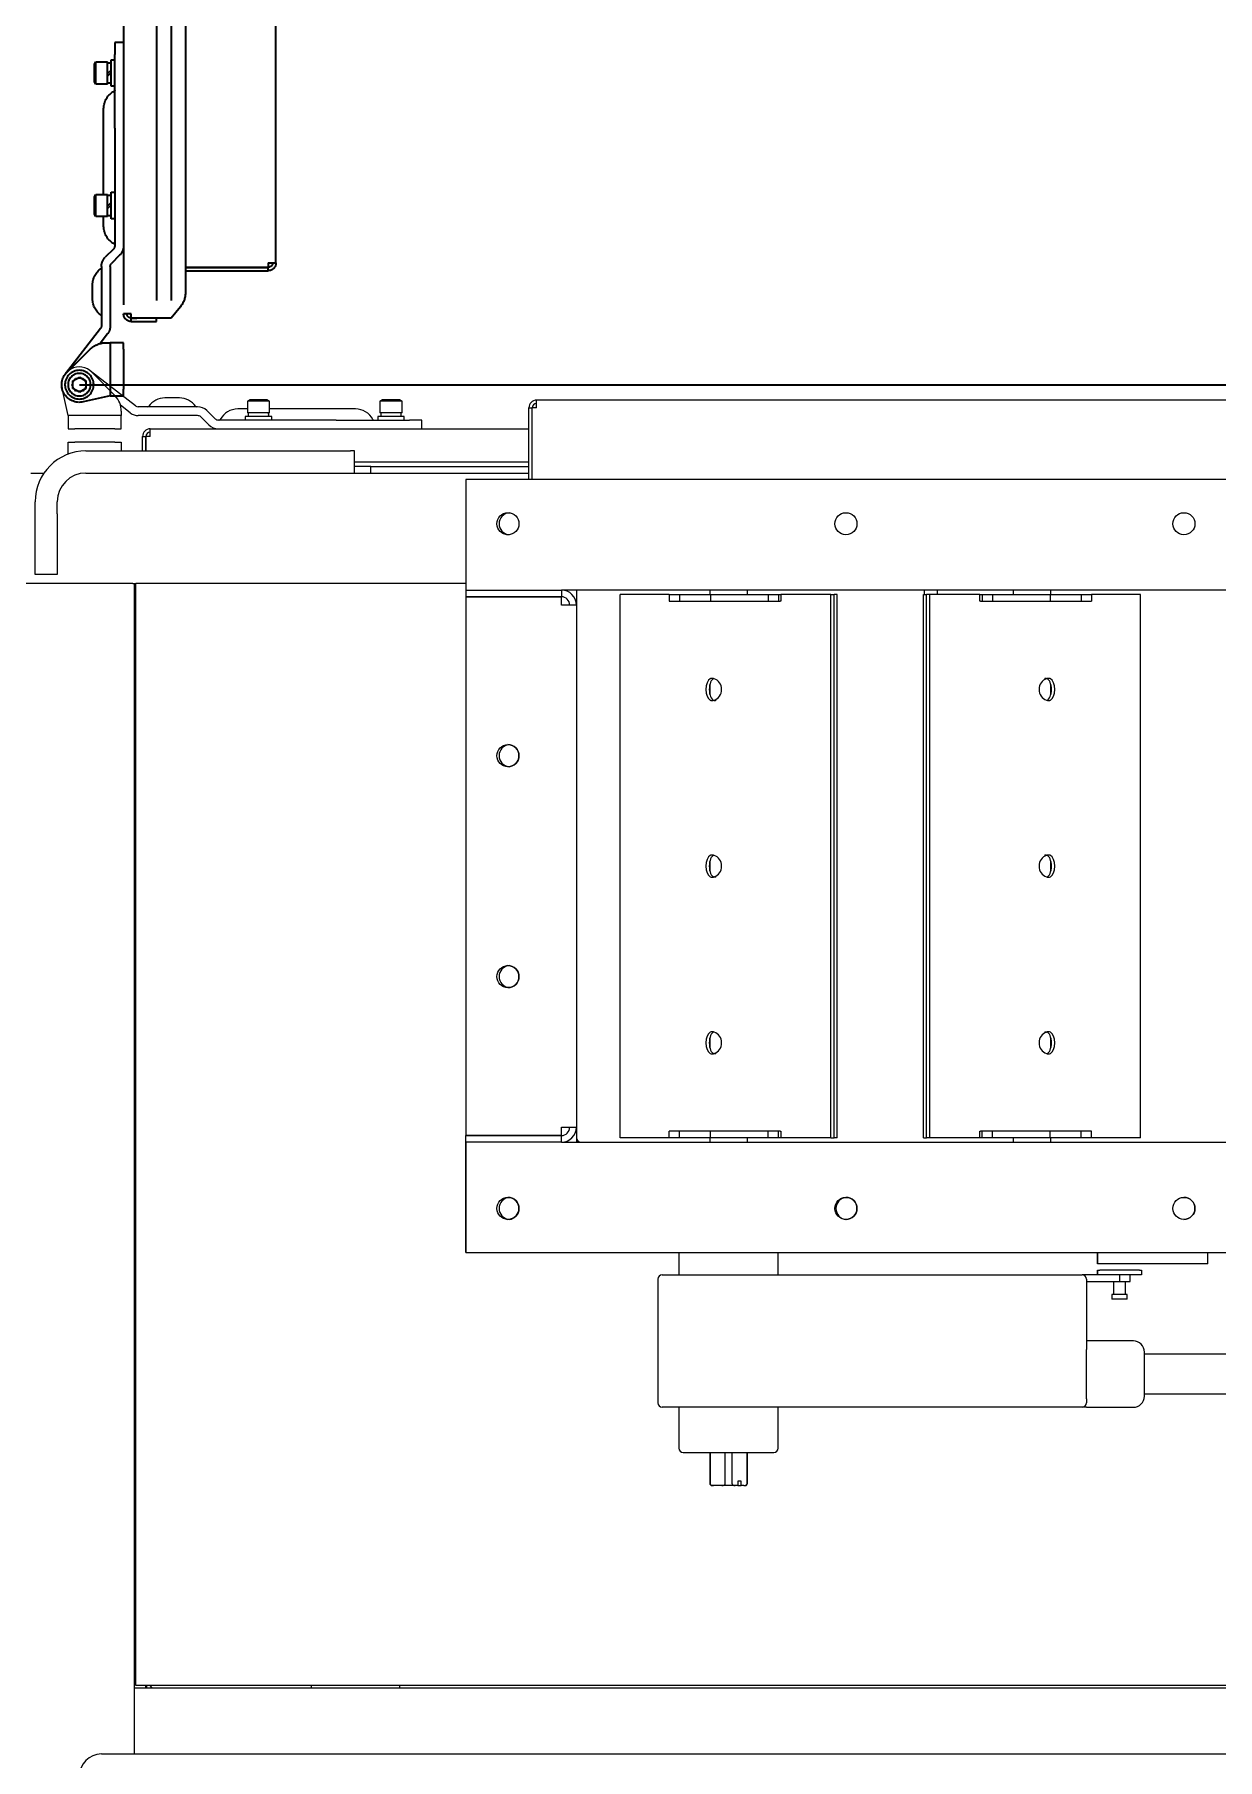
# Model space of a CAD drawing. Extents: x -681219 to -550379, y -242630 to -158199.
# Drawn here: x -580958 to -580423, y -222349 to -221568 of the extents above; entities that cross this region are included whole.
import ezdxf

# ---------------------------------------------------------------- set-up
doc = ezdxf.new("R2010")
doc.units = 0
doc.header["$LTSCALE"] = 1000
doc.linetypes.add('C2', pattern=[17, 14, -1, 1, -1])
doc.linetypes.add('P2', pattern=[23, 18, -1, 1, -1, 1, -1])
for name, color, linetype in [('19031000044', 7, 'CONTINUOUS'), ('24048800028', 7, 'CONTINUOUS'), ('AAO0602001', 7, 'CONTINUOUS'), ('BAC0602001', 7, 'CONTINUOUS'), ('C__USERS_YSV001_', 7, 'CONTINUOUS'), ('GAB00601', 7, 'CONTINUOUS'), ('GAB00801', 7, 'CONTINUOUS'), ('GAE00601', 7, 'CONTINUOUS'), ('GZDH011001331', 7, 'CONTINUOUS'), ('GZDH011001341', 7, 'CONTINUOUS'), ('GZDH011002671', 7, 'CONTINUOUS'), ('GZDH011002691', 7, 'CONTINUOUS'), ('GZDH011002751', 7, 'CONTINUOUS'), ('GZDH011002981', 7, 'CONTINUOUS'), ('GZDH011003011', 7, 'CONTINUOUS'), ('GZDH011003031', 7, 'CONTINUOUS'), ('GZDH011003171', 7, 'CONTINUOUS'), ('GZDH011003231', 7, 'CONTINUOUS'), ('GZDH011027022', 7, 'CONTINUOUS'), ('GZDH011031641', 7, 'CONTINUOUS'), ('GZDH011032001', 7, 'CONTINUOUS'), ('SDZB011018441', 7, 'CONTINUOUS'), ('SDZB011018721', 7, 'CONTINUOUS'), ('SDZB011024711', 7, 'CONTINUOUS'), ('SDZB011024721', 7, 'CONTINUOUS'), ('SDZB011030071', 7, 'CONTINUOUS'), ('SDZB011030081', 7, 'CONTINUOUS'), ('SDZB011030101', 7, 'CONTINUOUS'), ('SDZB011042941', 7, 'CONTINUOUS'), ('SDZB011046631', 7, 'CONTINUOUS'), ('中心线', 4, 'C2')]:
    doc.layers.add(name, color=color, linetype=linetype)
doc.layers.add('双点划线', color=2, linetype='P2', lineweight=35)

# ---------------------------------------------------------------- blocks, each defined once
blk = doc.blocks.new('侧门')
at = {"layer": '双点划线', "ltscale": 0.05}
for p, q in [((0, 0), (0, 940.25)), ((55.1, 89), (913.1, 89)), ((55.1, 85.5), (55.1, 89)), ((51.6, 85.5), (53.1, 85.5)), ((51.6, 48), (51.6, 85.5)), ((55.1, 85.5), (53.1, 85.5)), ((53.1, 85.5), (53.1, 48)), ((53.1, 48), (53.1, 85.5)), ((53.1, 61.5), (53.1, 61.5)), ((926.6, 48), (41.6, 48)), ((35.26, 45.73), (30.1, 41.5)), ((938.1, 41.5), (30.1, 41.5)), ((30.1, 41.5), (30.1, 26)), ((28.6, 35), (30.1, 35)), ((28.6, 23.5), (28.6, 35)), ((30.1, 35), (30.1, 23.5)), ((938.1, 35), (30.1, 35)), ((28.6, 23.5), (30.1, 23.5)), ((30.1, 23.5), (30.1, 26)), ((30.1, 23.5), (32.1, 23.5)), ((32.1, 23.5), (32.1, 20)), ((-5, 20), (-2, 20)), ((-5, 14), (-5, 20)), ((16, 20), (-2, 20)), ((16, 20), (19, 20)), ((19, 20), (19, 14)), ((936.1, 20), (32.1, 20)), ((58.59, 18.24), (54.93, 14.59)), ((113.73, 16), (62.83, 16)), ((75.1, 16), (75.1, 14.4)), ((87.1, 14.4), (87.1, 16)), ((116.21, 16), (113.73, 16)), ((116.21, 16), (149.47, 16)), ((135.1, 16), (135.1, 14.4)), ((147.1, 14.4), (147.1, 16)), ((155, 16), (149.47, 16)), ((155, 20), (155, 16)), ((-5, 14), (-7.8, 1.79)), ((-2, 14), (-5, 14)), ((16, 14), (-2, 14)), ((25.46, 9.58), (4.9, -6.33)), ((19, 14), (16, 14)), ((23.01, 12.75), (18.62, 9.35)), ((19, 12.07), (19, 14)), ((53.51, 14), (26.68, 14)), ((53.51, 10), (26.68, 10)), ((61.41, 15.41), (57.76, 11.76)), ((71.7, 11), (76.1, 11)), ((75.1, 14.4), (87.1, 14.4)), ((76.1, 12.8), (86.1, 12.8)), ((76.1, 12.8), (76.1, 7.4)), ((76.45, 14.4), (76.45, 12.8)), ((79.73, 12.8), (81.33, 14.4)), ((82.47, 14.4), (80.87, 12.8)), ((85.75, 12.8), (85.75, 14.4)), ((86.1, 7.4), (86.1, 12.8)), ((86.1, 11), (124.96, 11)), ((135.1, 14.4), (147.1, 14.4)), ((136.1, 12.8), (146.1, 12.8)), ((136.1, 12.8), (136.1, 7.4)), ((136.45, 14.4), (136.45, 12.8)), ((139.73, 12.8), (141.33, 14.4)), ((142.47, 14.4), (140.87, 12.8)), ((145.75, 12.8), (145.75, 14.4)), ((146.1, 7.4), (146.1, 12.8)), ((-1.73, 3), (-3.46, 0)), ((-3.46, 0), (-1.73, -3)), ((1.73, 3), (-1.73, 3)), ((3.46, 0), (1.73, 3)), ((1.73, -3), (3.46, 0)), ((5.72, -5.59), (16.15, 5.09)), ((38.76, 6), (45.27, 6)), ((76.1, 7.4), (86.1, 7.4)), ((76.1, 7.4), (77.14, 6.8)), ((77.14, 6.8), (85.06, 6.8)), ((85.06, 6.8), (86.1, 7.4)), ((136.1, 7.4), (146.1, 7.4)), ((136.1, 7.4), (137.14, 6.8)), ((137.14, 6.8), (145.06, 6.8)), ((145.06, 6.8), (146.1, 7.4)), ((-1.73, -3), (1.73, -3))]:
    blk.add_line(p, q, dxfattribs=at)
for radius in [6.5, 5.11]:
    blk.add_circle((0, 0), radius, dxfattribs=at)
for centre, radius, start, end in [((0, 0), 940.25, 2.13328, 90), ((55.1, 85.5), 3.5, 90, 180), ((55.1, 85.5), 2, 90, 180), ((41.6, 38), 10, 90, 129.3659), ((32.1, 23.5), 3.5, 180, 270), ((33.1, 26), 3, 180, 182.09226), ((32.1, 23.5), 2, 180, 270), ((33.1, 26), 3, 236.44269, 250.52878), ((62.83, 14), 6, 90, 135), ((62.83, 14), 2, 90, 135), ((63.33, 15.5), 0.5, 28.27371, 90), ((71.7, 20), 9, 208.27371, 270), ((124.96, 20), 9, 270, 331.72629), ((133.33, 15.5), 0.5, 90, 151.72629), ((9, 12.07), 10, 315.66731, 0), ((26.68, 8), 6, 90, 127.72691), ((26.68, 8), 2, 90, 127.72691), ((31.01, 9.5), 0.5, 35.37654, 90), ((38.76, 15), 9, 215.37654, 270), ((45.27, 15), 9, 270, 324.62346), ((53.01, 9.5), 0.5, 90, 144.62346), ((53.51, 16), 2, 270, 315), ((53.51, 16), 6, 270, 315), ((0, 0), 8, 167.09683, 315.66731)]:
    blk.add_arc(centre, radius, start, end, dxfattribs=at)
blk = doc.blocks.new('fushitu')
at = {"layer": '19031000044', "color": 7, "linetype": 'Continuous'}
for p, q in [((-1978.46, 1890), (-1976.73, 1893)), ((-1976.73, 1893), (-1973.27, 1893)), ((-1973.27, 1893), (-1971.54, 1890)), ((-1949.54, 1880.42), (-1970.1, 1896.33)), ((-1969.28, 1895.59), (-1958.85, 1884.91)), ((-1980, 1876), (-1982.8, 1888.21)), ((-1976.73, 1887), (-1978.46, 1890)), ((-1973.27, 1887), (-1976.73, 1887)), ((-1971.54, 1890), (-1973.27, 1887)), ((-1929.73, 1884), (-1936.24, 1884)), ((-1977, 1876), (-1980, 1876)), ((-1980, 1876), (-1980, 1870)), ((-1959, 1876), (-1977, 1876)), ((-1956, 1876), (-1959, 1876)), ((-1951.99, 1877.25), (-1956.38, 1880.65)), ((-1956, 1877.93), (-1956, 1876)), ((-1956, 1870), (-1956, 1876)), ((-1921.49, 1880), (-1948.32, 1880)), ((-1921.49, 1876), (-1948.32, 1876)), ((-1916.41, 1871.76), (-1920.07, 1875.41)), ((-1913.59, 1874.59), (-1917.24, 1878.24)), ((-1898.9, 1879), (-1903.3, 1879)), ((-1850.04, 1879), (-1888.9, 1879)), ((-1980, 1870), (-1977, 1870)), ((-1959, 1870), (-1977, 1870)), ((-1959, 1870), (-1956, 1870)), ((-1861.27, 1874), (-1912.17, 1874)), ((-1858.79, 1874), (-1861.27, 1874)), ((-1858.79, 1874), (-1825.53, 1874)), ((-1820, 1874), (-1825.53, 1874)), ((-1820, 1870), (-1820, 1874))]:
    blk.add_line(p, q, dxfattribs=at)
for radius in [6.5, 5.11]:
    blk.add_circle((-1975, 1890), radius, dxfattribs=at)
for centre, radius, start, end in [((-1975, 1890), 8, 44.33269, 192.90317), ((-1966, 1877.93), 10, 0, 44.33269), ((-1936.24, 1875), 9, 90, 144.62346), ((-1929.73, 1875), 9, 35.37654, 90), ((-1948.32, 1882), 6, 232.27309, 270), ((-1948.32, 1882), 2, 232.27309, 270), ((-1943.99, 1880.5), 0.5, 270, 324.62346), ((-1921.99, 1880.5), 0.5, 215.37654, 270), ((-1921.49, 1874), 6, 45, 90), ((-1921.49, 1874), 2, 45, 90), ((-1912.17, 1876), 2, 225, 270), ((-1903.3, 1870), 9, 90, 151.72629), ((-1850.04, 1870), 9, 28.27371, 90), ((-1912.17, 1876), 6, 225, 270), ((-1911.67, 1874.5), 0.5, 270, 331.72629), ((-1841.67, 1874.5), 0.5, 208.27371, 270)]:
    blk.add_arc(centre, radius, start, end, dxfattribs=at)
at = {"layer": '24048800028', "color": 7, "linetype": 'Continuous'}
for p, q in [((-1703.6, 1497), (-1703.6, 1487)), ((-1658.6, 1487), (-1658.6, 1497)), ((-1713.1, 1485), (-1713.1, 1429)), ((-1711.1, 1487), (-1708.63, 1487)), ((-1708.63, 1487), (-1663.19, 1487)), ((-1663.19, 1487), (-1662.65, 1487)), ((-1662.65, 1487), (-1524.1, 1487)), ((-1524.1, 1487), (-1521.1, 1487)), ((-1514.1, 1487), (-1521.1, 1487)), ((-1519.1, 1485), (-1519.1, 1453.18)), ((-1519.1, 1484), (-1504.1, 1484)), ((-1514.1, 1489), (-1514.1, 1487)), ((-1514.1, 1489), (-1514.1, 1489)), ((-1514.1, 1487), (-1514.1, 1489)), ((-1514.1, 1489), (-1513.1, 1489)), ((-1513.1, 1487), (-1514.1, 1487)), ((-1495.1, 1489), (-1513.1, 1489)), ((-1495.1, 1487), (-1513.1, 1487)), ((-1506.79, 1484), (-1506.79, 1478)), ((-1504.1, 1487), (-1504.1, 1484)), ((-1504.1, 1484), (-1499.23, 1484)), ((-1501.41, 1478), (-1501.41, 1484)), ((-1499.23, 1484), (-1499.23, 1487)), ((-1495.1, 1489), (-1494.1, 1489)), ((-1494.1, 1487), (-1495.1, 1487)), ((-1494.1, 1489), (-1494.1, 1487)), ((-1500.6, 1478), (-1507.6, 1478)), ((-1507.6, 1478), (-1507.6, 1476)), ((-1500.6, 1476), (-1500.6, 1478)), ((-1500.6, 1476), (-1507.6, 1476)), ((-1497.87, 1457), (-1519.1, 1457)), ((-1519.1, 1442), (-1519.1, 1453.18)), ((-1492.87, 1432), (-1492.87, 1452)), ((-1449.1, 1451), (-1492.87, 1451)), ((-1519.1, 1430.82), (-1519.1, 1442)), ((-1519.1, 1430.82), (-1519.1, 1429)), ((-1492.87, 1433), (-1449.1, 1433)), ((-1708.63, 1427), (-1711.1, 1427)), ((-1663.19, 1427), (-1708.63, 1427)), ((-1703.6, 1427), (-1703.6, 1408.5)), ((-1662.65, 1427), (-1663.19, 1427)), ((-1524.1, 1427), (-1662.65, 1427)), ((-1658.6, 1408.5), (-1658.6, 1427)), ((-1521.1, 1427), (-1524.1, 1427)), ((-1519.1, 1427), (-1521.1, 1427)), ((-1519.1, 1427), (-1504.1, 1427)), ((-1519.1, 1427), (-1497.87, 1427)), ((-1701.6, 1406.5), (-1660.6, 1406.5))]:
    blk.add_line(p, q, dxfattribs=at)
for centre, radius, start, end in [((-1711.1, 1485), 2, 90, 180), ((-1711.1, 1485), 2, 90, 180), ((-1521.1, 1485), 2, 0, 90), ((-1497.87, 1452), 5, 0, 90), ((-1497.87, 1432), 5, 270, 0), ((-1711.1, 1429), 2, 180, 270), ((-1711.1, 1429), 2, 180, 270), ((-1521.1, 1429), 2, 270, 0), ((-1701.6, 1408.5), 2, 180, 270), ((-1660.6, 1408.5), 2, 270, 0)]:
    blk.add_arc(centre, radius, start, end, dxfattribs=at)
at = {"layer": 'AAO0602001', "color": 7, "linetype": 'Continuous'}
for p, q in [((-1897.86, 1883.2), (-1898.9, 1882.6)), ((-1888.9, 1882.6), (-1898.9, 1882.6)), ((-1898.9, 1882.6), (-1898.9, 1877.2)), ((-1889.94, 1883.2), (-1897.86, 1883.2)), ((-1888.9, 1882.6), (-1889.94, 1883.2)), ((-1888.9, 1877.2), (-1888.9, 1882.6)), ((-1837.86, 1883.2), (-1838.9, 1882.6)), ((-1828.9, 1882.6), (-1838.9, 1882.6)), ((-1838.9, 1882.6), (-1838.9, 1877.2)), ((-1829.94, 1883.2), (-1837.86, 1883.2)), ((-1828.9, 1882.6), (-1829.94, 1883.2)), ((-1828.9, 1877.2), (-1828.9, 1882.6)), ((-1888.9, 1877.2), (-1898.9, 1877.2)), ((-1828.9, 1877.2), (-1838.9, 1877.2))]:
    blk.add_line(p, q, dxfattribs=at)
at = {"layer": 'BAC0602001', "color": 7, "linetype": 'Continuous'}
for p, q in [((-1592.5, 1797), (-1592.5, 1795)), ((-1586.5, 1795), (-1586.5, 1797))]:
    blk.add_line(p, q, dxfattribs=at)
at = {"layer": 'C__USERS_YSV001_', "color": 7, "linetype": 'Continuous'}
for p, q in [((-1997, 1850), (-1990.97, 1850)), ((-1861, 1850), (-1771.5, 1850)), ((-1770, 1850), (-1770, 1850)), ((-1950.83, 1800), (-1949.5, 1800)), ((-1750, 1797), (-1750, 1790.2)), ((-1800, 1794), (-1800, 1794)), ((-1592.84, 1795), (-1591.43, 1795)), ((-1592.84, 1549), (-1592.84, 1795)), ((-1590.02, 1795), (-1591.43, 1795)), ((-1591.43, 1549), (-1591.43, 1795)), ((-1591.43, 1549), (-1591.43, 1795)), ((-1590.02, 1549), (-1590.02, 1795)), ((-1567.39, 1795), (-1590.02, 1795)), ((-1567.39, 1792), (-1567.39, 1795)), ((-1567.39, 1795), (-1566.33, 1795)), ((-1567.03, 1792), (-1567.39, 1792)), ((-1567.03, 1792), (-1566.33, 1792)), ((-1566.33, 1795), (-1561.69, 1795)), ((-1566.33, 1795), (-1566.33, 1792)), ((-1566.33, 1792), (-1561.69, 1792)), ((-1561.69, 1795), (-1535.58, 1795)), ((-1561.69, 1795), (-1561.69, 1792)), ((-1561.69, 1792), (-1535.58, 1792)), ((-1535.58, 1795), (-1521.47, 1795)), ((-1535.58, 1795), (-1535.58, 1792)), ((-1535.58, 1792), (-1521.47, 1792)), ((-1521.47, 1795), (-1516.83, 1795)), ((-1521.47, 1795), (-1521.47, 1792)), ((-1521.47, 1792), (-1516.83, 1792)), ((-1494.56, 1795), (-1516.83, 1795)), ((-1516.83, 1795), (-1516.83, 1792)), ((-1494.56, 1549), (-1494.56, 1795)), ((-1800, 1550), (-1800, 1550)), ((-1750, 1553.8), (-1750, 1547)), ((-1592.84, 1549), (-1591.43, 1549)), ((-1590.02, 1549), (-1591.43, 1549)), ((-1567.39, 1549), (-1590.02, 1549)), ((-1567.39, 1549), (-1567.39, 1552)), ((-1567.39, 1552), (-1567.03, 1552)), ((-1566.33, 1549), (-1567.39, 1549)), ((-1566.33, 1552), (-1567.03, 1552)), ((-1561.69, 1552), (-1566.33, 1552)), ((-1566.33, 1549), (-1566.33, 1552)), ((-1561.69, 1549), (-1566.33, 1549)), ((-1535.58, 1552), (-1561.69, 1552)), ((-1561.69, 1549), (-1561.69, 1552)), ((-1535.58, 1549), (-1561.69, 1549)), ((-1521.47, 1552), (-1535.58, 1552)), ((-1535.58, 1549), (-1535.58, 1552)), ((-1521.47, 1549), (-1535.58, 1549)), ((-1516.83, 1552), (-1521.47, 1552)), ((-1521.47, 1549), (-1521.47, 1552)), ((-1516.83, 1549), (-1521.47, 1549)), ((-1516.83, 1549), (-1516.83, 1552)), ((-1494.56, 1549), (-1516.83, 1549))]:
    blk.add_line(p, q, dxfattribs=at)
for centre, radius, start, end in [((-1780, 1827), 5, 95.73917, 264.26083), ((-1780, 1722), 5, 95.73913, 264.26079), ((-1536.23, 1669.48), 2.49, 248.03878, 291.96122), ((-1780, 1622), 5, 95.73921, 264.26079), ((-1536.23, 1594.52), 2.49, 68.07572, 111.92428), ((-1536.23, 1589.48), 2.49, 248.03878, 291.96122), ((-1780, 1517), 5, 95.73382, 264.26611), ((-1627.5, 1517), 5, 92.86602, 267.13398)]:
    blk.add_arc(centre, radius, start, end, dxfattribs=at)
for centre, major_axis, ratio, start_param, end_param in [((-1535.95, 1752), (0, -5), 0.917925, 3.407575, 6.017203), ((-1537.43, 1752), (0, 5), 0.496288, 3.290716, 6.134062), ((-1535.95, 1752), (0, 5), 0.496288, 3.407575, 6.017203), ((-1535.95, 1672), (0, -5), 0.917925, 3.407575, 6.017203), ((-1537.43, 1672), (0, 5), 0.496288, 3.290716, 6.134062), ((-1535.95, 1672), (0, 5), 0.496288, 3.407575, 6.017203), ((-1535.95, 1592), (0, -5), 0.917925, 3.407575, 6.017203), ((-1537.43, 1592), (0, 5), 0.496288, 3.290716, 6.134062), ((-1535.95, 1592), (0, 5), 0.496288, 3.407575, 6.017203)]:
    blk.add_ellipse(centre, major_axis=major_axis, ratio=ratio, start_param=start_param, end_param=end_param, dxfattribs=at)
for points, knots in [([(-1537.06, 1756.82), (-1537.07, 1756.83), (-1537.08, 1756.84), (-1537.1, 1756.86), (-1537.11, 1756.87), (-1537.13, 1756.88), (-1537.15, 1756.9), (-1537.17, 1756.91), (-1537.19, 1756.92), (-1537.21, 1756.93), (-1537.23, 1756.94), (-1537.25, 1756.95), (-1537.27, 1756.96), (-1537.29, 1756.97), (-1537.31, 1756.97), (-1537.34, 1756.98), (-1537.36, 1756.98), (-1537.38, 1756.99), (-1537.4, 1756.99), (-1537.43, 1757), (-1537.45, 1757), (-1537.48, 1757), (-1537.5, 1757), (-1537.53, 1757), (-1537.55, 1757), (-1537.58, 1757), (-1537.61, 1756.99), (-1537.64, 1756.99), (-1537.66, 1756.99), (-1537.69, 1756.98), (-1537.72, 1756.98), (-1537.75, 1756.97), (-1537.77, 1756.96), (-1537.8, 1756.95), (-1537.83, 1756.94), (-1537.86, 1756.93), (-1537.89, 1756.92), (-1537.92, 1756.91), (-1537.95, 1756.9), (-1537.98, 1756.89), (-1538, 1756.88), (-1538.04, 1756.86), (-1538.06, 1756.85), (-1538.09, 1756.83), (-1538.1, 1756.83), (-1538.11, 1756.82)], [0, 0, 0, 0, 0.031859, 0.04775, 0.079456, 0.095273, 0.126833, 0.142578, 0.174, 0.189678, 0.220972, 0.236589, 0.267768, 0.283331, 0.31441, 0.329928, 0.360924, 0.376405, 0.407339, 0.422794, 0.453686, 0.469127, 0.499999, 0.515436, 0.546313, 0.561757, 0.59266, 0.608123, 0.639075, 0.654568, 0.685589, 0.701122, 0.732231, 0.747812, 0.779027, 0.794665, 0.826, 0.8417, 0.873167, 0.888935, 0.920543, 0.936385, 0.968141, 0.984058, 1, 1, 1, 1]), ([(-1535.3, 1756.82), (-1535.4, 1756.88), (-1535.52, 1756.92), (-1535.78, 1756.98), (-1535.93, 1757), (-1536.25, 1757), (-1536.43, 1756.98), (-1536.79, 1756.92), (-1536.97, 1756.88), (-1537.16, 1756.82)], [0, 0, 0, 0, 0.25, 0.25, 0.5, 0.5, 0.75, 0.75, 1, 1, 1, 1]), ([(-1537.16, 1747.18), (-1536.97, 1747.12), (-1536.79, 1747.08), (-1536.43, 1747.02), (-1536.25, 1747), (-1535.93, 1747), (-1535.78, 1747.02), (-1535.52, 1747.08), (-1535.4, 1747.12), (-1535.3, 1747.18)], [0, 0, 0, 0, 0.25, 0.25, 0.5, 0.5, 0.75, 0.75, 1, 1, 1, 1]), ([(-1537.06, 1676.82), (-1537.07, 1676.83), (-1537.08, 1676.84), (-1537.1, 1676.86), (-1537.11, 1676.87), (-1537.13, 1676.88), (-1537.15, 1676.9), (-1537.17, 1676.91), (-1537.19, 1676.92), (-1537.21, 1676.93), (-1537.23, 1676.94), (-1537.25, 1676.95), (-1537.27, 1676.96), (-1537.29, 1676.97), (-1537.31, 1676.97), (-1537.34, 1676.98), (-1537.36, 1676.98), (-1537.38, 1676.99), (-1537.4, 1676.99), (-1537.43, 1677), (-1537.45, 1677), (-1537.48, 1677), (-1537.5, 1677), (-1537.53, 1677), (-1537.55, 1677), (-1537.58, 1677), (-1537.61, 1676.99), (-1537.64, 1676.99), (-1537.66, 1676.99), (-1537.69, 1676.98), (-1537.72, 1676.98), (-1537.75, 1676.97), (-1537.77, 1676.96), (-1537.8, 1676.95), (-1537.83, 1676.94), (-1537.86, 1676.93), (-1537.89, 1676.92), (-1537.92, 1676.91), (-1537.95, 1676.9), (-1537.98, 1676.89), (-1538, 1676.88), (-1538.04, 1676.86), (-1538.06, 1676.85), (-1538.09, 1676.83), (-1538.1, 1676.83), (-1538.11, 1676.82)], [0, 0, 0, 0, 0.031859, 0.04775, 0.079456, 0.095273, 0.126833, 0.142578, 0.174, 0.189678, 0.220972, 0.236589, 0.267768, 0.283331, 0.31441, 0.329928, 0.360924, 0.376405, 0.407339, 0.422794, 0.453686, 0.469127, 0.499999, 0.515436, 0.546313, 0.561757, 0.59266, 0.608123, 0.639075, 0.654568, 0.685589, 0.701122, 0.732231, 0.747812, 0.779027, 0.794665, 0.826, 0.8417, 0.873167, 0.888935, 0.920543, 0.936385, 0.968141, 0.984058, 1, 1, 1, 1]), ([(-1535.3, 1676.82), (-1535.4, 1676.88), (-1535.52, 1676.92), (-1535.78, 1676.98), (-1535.93, 1677), (-1536.25, 1677), (-1536.43, 1676.98), (-1536.79, 1676.92), (-1536.97, 1676.88), (-1537.16, 1676.82)], [0, 0, 0, 0, 0.25, 0.25, 0.5, 0.5, 0.75, 0.75, 1, 1, 1, 1]), ([(-1538.11, 1596.82), (-1538, 1596.88), (-1537.9, 1596.92), (-1537.7, 1596.98), (-1537.6, 1597), (-1537.42, 1597), (-1537.33, 1596.98), (-1537.18, 1596.92), (-1537.12, 1596.88), (-1537.06, 1596.82)], [0, 0, 0, 0, 0.25, 0.25, 0.5, 0.5, 0.75, 0.75, 1, 1, 1, 1])]:
    blk.add_open_spline(points, degree=3, knots=knots, dxfattribs=at)
at = {"layer": 'GAB00601', "color": 7, "linetype": 'Continuous'}
for p, q in [((-1887.9, 1875.6), (-1899.9, 1875.6)), ((-1899.9, 1875.6), (-1899.9, 1874)), ((-1887.9, 1874), (-1887.9, 1875.6)), ((-1827.9, 1875.6), (-1839.9, 1875.6)), ((-1839.9, 1875.6), (-1839.9, 1874)), ((-1827.9, 1874), (-1827.9, 1875.6))]:
    blk.add_line(p, q, dxfattribs=at)
at = {"layer": 'GAB00801', "color": 7, "linetype": 'Continuous'}
for p, q in [((-1792, 1794), (-1792, 1794)), ((-1776, 1794), (-1776, 1794)), ((-1792, 1550), (-1792, 1550)), ((-1776, 1550), (-1776, 1550))]:
    blk.add_line(p, q, dxfattribs=at)
at = {"layer": 'GAE00601', "color": 7, "linetype": 'Continuous'}
for p, q in [((-1898.55, 1877.2), (-1898.55, 1875.6)), ((-1889.25, 1875.6), (-1889.25, 1875.83)), ((-1838.55, 1877.2), (-1838.55, 1875.6)), ((-1829.25, 1875.6), (-1829.25, 1875.83))]:
    blk.add_line(p, q, dxfattribs=at)
for centre, start, end in [((-1893.9, 1876.97), 342.92065, 2.88837), ((-1893.9, 1875.83), 357.11163, 17.07935), ((-1833.9, 1876.97), 342.92065, 2.88837), ((-1833.9, 1875.83), 357.11163, 17.07935)]:
    blk.add_arc(centre, 4.65, start, end, dxfattribs=at)
at = {"layer": 'GZDH011001331', "color": 7, "linetype": 'Continuous'}
for p, q in [((-1950, 1420), (-1949.5, 1420)), ((-1830, 1301), (-1830, 1300))]:
    blk.add_line(p, q, dxfattribs=at)
at = {"layer": 'GZDH011001341', "color": 7, "linetype": 'Continuous'}
for p, q in [((-1950, 1792), (-1949.5, 1792.5)), ((-1949.5, 1720), (-1950, 1720)), ((-1950, 1380), (-1949.5, 1380)), ((-1949.5, 1307.5), (-1950, 1308)), ((-1942, 1300), (-1943, 1301)), ((-1870, 1301), (-1870, 1300))]:
    blk.add_line(p, q, dxfattribs=at)
at = {"layer": 'GZDH011002671', "color": 7, "linetype": 'Continuous'}
for p, q in [((-1843, 1853), (-1850.49, 1853)), ((-1843, 1853), (-1833, 1853)), ((-1843, 1850), (-1843, 1853)), ((-1833, 1853), (-1771.5, 1853)), ((-1770, 1853), (-1770, 1853))]:
    blk.add_line(p, q, dxfattribs=at)
at = {"layer": 'GZDH011002691', "color": 7, "linetype": 'Continuous'}
for p, q in [((-1949.5, 1307.8), (-1949.5, 1800)), ((-1800, 1800), (-1949.5, 1800)), ((-1949.5, 1301), (-1949.5, 1307.8)), ((-50.5, 1301), (-1949.5, 1301))]:
    blk.add_line(p, q, dxfattribs=at)
at = {"layer": 'GZDH011002751', "color": 7, "linetype": 'Continuous'}
blk.add_arc((-1748, 1549), 2, 180, 270, dxfattribs=at)
at = {"layer": 'GZDH011002981', "color": 7, "linetype": 'Continuous'}
for p, q in [((-1950, 1295.5), (-1950, 1300)), ((-1950, 1300), (-50, 1300)), ((-1950, 1270), (-1950, 1295.5))]:
    blk.add_line(p, q, dxfattribs=at)
at = {"layer": 'GZDH011003011', "color": 7, "linetype": 'Continuous'}
for p, q in [((-1990, 1800), (-2000, 1800)), ((-1960, 1800), (-1990, 1800)), ((-1950.83, 1800), (-1960, 1800)), ((-1950, 1300), (-1950, 1800))]:
    blk.add_line(p, q, dxfattribs=at)
at = {"layer": 'GZDH011003031', "color": 7, "linetype": 'Continuous'}
for p, q in [((-1972, 1860), (-1924.43, 1860)), ((-1924.43, 1860), (-1903.21, 1860)), ((-1903.21, 1860), (-1852.24, 1860)), ((-1850.49, 1860), (-1852.24, 1860)), ((-1850.49, 1850), (-1850.49, 1860)), ((-1972, 1850), (-1924.43, 1850)), ((-1924.43, 1850), (-1903.21, 1850)), ((-1903.21, 1850), (-1861, 1850)), ((-1995, 1831.49), (-1995, 1837)), ((-1985, 1831.49), (-1985, 1837)), ((-1995, 1827.24), (-1995, 1831.49)), ((-1985, 1831.49), (-1985, 1827.24)), ((-1995, 1805.76), (-1995, 1827.24)), ((-1985, 1827.24), (-1985, 1805.76)), ((-1995, 1804), (-1995, 1805.76)), ((-1985, 1805.76), (-1985, 1804)), ((-1985, 1804), (-1995, 1804))]:
    blk.add_line(p, q, dxfattribs=at)
for radius in [23, 13]:
    blk.add_arc((-1972, 1837), radius, 90, 180, dxfattribs=at)
at = {"layer": 'GZDH011003171', "color": 7, "linetype": 'Continuous'}
blk.add_line((-1965, 1270), (-35, 1270), dxfattribs=at)
blk.add_arc((-1965, 1260), 10, 90, 180, dxfattribs=at)
at = {"layer": 'GZDH011003231', "color": 7, "linetype": 'Continuous'}
for p, q in [((-1949.5, 1794.54), (-1950, 1794.54)), ((-1950, 1305.46), (-1949.5, 1305.46)), ((-1944.54, 1301.03), (-1944.54, 1300))]:
    blk.add_line(p, q, dxfattribs=at)
at = {"layer": 'GZDH011027022', "color": 7, "linetype": 'Continuous'}
for p, q in [((-1942.9, 1870), (-1771.5, 1870)), ((-1942.9, 1866.5), (-1942.9, 1870)), ((-1770, 1870), (-1770, 1870)), ((-1946.4, 1866.5), (-1944.9, 1866.5)), ((-1946.4, 1860), (-1946.4, 1866.5)), ((-1944.9, 1864), (-1944.9, 1866.5)), ((-1942.9, 1866.5), (-1944.9, 1866.5)), ((-1944.9, 1866.5), (-1944.9, 1860)), ((-1850.49, 1855), (-1771.5, 1855)), ((-1770, 1855), (-1770, 1855))]:
    blk.add_line(p, q, dxfattribs=at)
for radius in [3.5, 2]:
    blk.add_arc((-1942.9, 1866.5), radius, 90, 180, dxfattribs=at)
at = {"layer": 'GZDH011031641', "color": 7, "linetype": 'Continuous'}
for p, q in [((-1949.5, 1797), (-1950, 1797)), ((-1950, 1303), (-1949.5, 1303)), ((-1945, 1301), (-1945, 1300))]:
    blk.add_line(p, q, dxfattribs=at)
at = {"layer": 'GZDH011032001', "color": 7, "linetype": 'Continuous'}
blk.add_line((-1944.9, 1860), (-1944.9, 1864), dxfattribs=at)
blk.add_arc((-1941.9, 1864), 3, 109.47122, 123.55731, dxfattribs=at)
at = {"layer": 'SDZB011018441', "color": 7, "linetype": 'Continuous'}
for p, q in [((-1552.2, 1797), (-1552.2, 1795)), ((-1535.2, 1795), (-1535.2, 1797)), ((-1535.2, 1749.8), (-1535.2, 1754.2)), ((-1535.2, 1669.8), (-1535.2, 1674.2)), ((-1535.2, 1589.8), (-1535.2, 1594.2)), ((-1552.2, 1549), (-1552.2, 1547)), ((-1535.2, 1547), (-1535.2, 1549))]:
    blk.add_line(p, q, dxfattribs=at)
at = {"layer": 'SDZB011018721', "color": 7, "linetype": 'Continuous'}
for p, q in [((-1707.97, 1795), (-1703.33, 1795)), ((-1707.97, 1795), (-1707.97, 1792)), ((-1707.97, 1792), (-1703.33, 1792)), ((-1703.33, 1795), (-1689.22, 1795)), ((-1703.33, 1795), (-1703.33, 1792)), ((-1703.33, 1792), (-1689.22, 1792)), ((-1689.22, 1795), (-1663.11, 1795)), ((-1689.22, 1795), (-1689.22, 1792)), ((-1689.22, 1792), (-1663.11, 1792)), ((-1663.11, 1795), (-1658.47, 1795)), ((-1663.11, 1795), (-1663.11, 1792)), ((-1663.11, 1792), (-1658.47, 1792)), ((-1658.47, 1795), (-1657.41, 1795)), ((-1658.47, 1795), (-1658.47, 1792)), ((-1658.47, 1792), (-1657.77, 1792)), ((-1703.33, 1552), (-1707.97, 1552)), ((-1707.97, 1549), (-1707.97, 1552)), ((-1703.33, 1549), (-1707.97, 1549)), ((-1689.22, 1552), (-1703.33, 1552)), ((-1703.33, 1549), (-1703.33, 1552)), ((-1689.22, 1549), (-1703.33, 1549)), ((-1663.11, 1552), (-1689.22, 1552)), ((-1689.22, 1549), (-1689.22, 1552)), ((-1663.11, 1549), (-1689.22, 1549)), ((-1658.47, 1552), (-1663.11, 1552)), ((-1663.11, 1549), (-1663.11, 1552)), ((-1658.47, 1549), (-1663.11, 1549)), ((-1657.77, 1552), (-1658.47, 1552)), ((-1658.47, 1549), (-1658.47, 1552)), ((-1657.41, 1549), (-1658.47, 1549))]:
    blk.add_line(p, q, dxfattribs=at)
at = {"layer": 'SDZB011024711', "color": 7, "linetype": 'Continuous'}
for p, q in [((-1730.24, 1549), (-1730.24, 1795)), ((-1707.97, 1795), (-1730.24, 1795)), ((-1657.41, 1792), (-1657.77, 1792)), ((-1657.41, 1795), (-1657.41, 1792)), ((-1634.78, 1795), (-1657.41, 1795)), ((-1634.78, 1795), (-1633.37, 1795)), ((-1634.78, 1549), (-1634.78, 1795)), ((-1633.37, 1549), (-1633.37, 1795)), ((-1631.96, 1795), (-1633.37, 1795)), ((-1633.37, 1549), (-1633.37, 1795)), ((-1631.96, 1549), (-1631.96, 1795)), ((-1707.97, 1549), (-1730.24, 1549)), ((-1657.77, 1552), (-1657.41, 1552)), ((-1657.41, 1552), (-1657.41, 1549)), ((-1634.78, 1549), (-1657.41, 1549)), ((-1634.78, 1549), (-1633.37, 1549)), ((-1631.96, 1549), (-1633.37, 1549))]:
    blk.add_line(p, q, dxfattribs=at)
for centre, start, end in [((-1688.57, 1669.48), 248.07572, 291.92428), ((-1688.57, 1594.52), 68.03878, 111.96122), ((-1688.57, 1589.48), 248.07572, 291.92428)]:
    blk.add_arc(centre, 2.49, start, end, dxfattribs=at)
for centre, major_axis, ratio, start_param, end_param in [((-1688.85, 1752), (0, -5), 0.496288, 3.407575, 6.017203), ((-1687.37, 1752), (0, -5), 0.496288, 3.290716, 6.134062), ((-1688.85, 1752), (0, 5), 0.917925, 3.407575, 6.017203), ((-1688.85, 1672), (0, -5), 0.496288, 3.407575, 6.017203), ((-1687.37, 1672), (0, -5), 0.496288, 3.290716, 6.134062), ((-1688.85, 1672), (0, 5), 0.917925, 3.407575, 6.017203), ((-1688.85, 1592), (0, -5), 0.496288, 3.407575, 6.017203), ((-1687.37, 1592), (0, -5), 0.496288, 3.290716, 6.134062), ((-1688.85, 1592), (0, 5), 0.917925, 3.407575, 6.017203)]:
    blk.add_ellipse(centre, major_axis=major_axis, ratio=ratio, start_param=start_param, end_param=end_param, dxfattribs=at)
for points, knots in [([(-1687.64, 1756.82), (-1687.83, 1756.88), (-1688.01, 1756.92), (-1688.37, 1756.98), (-1688.55, 1757), (-1688.87, 1757), (-1689.02, 1756.98), (-1689.28, 1756.92), (-1689.4, 1756.88), (-1689.5, 1756.82)], [0, 0, 0, 0, 0.25, 0.25, 0.5, 0.5, 0.75, 0.75, 1, 1, 1, 1]), ([(-1689.5, 1747.18), (-1689.4, 1747.12), (-1689.28, 1747.08), (-1689.02, 1747.02), (-1688.87, 1747), (-1688.55, 1747), (-1688.37, 1747.02), (-1688.01, 1747.08), (-1687.83, 1747.12), (-1687.64, 1747.18)], [0, 0, 0, 0, 0.25, 0.25, 0.5, 0.5, 0.75, 0.75, 1, 1, 1, 1]), ([(-1687.74, 1747.18), (-1687.73, 1747.17), (-1687.72, 1747.16), (-1687.7, 1747.14), (-1687.69, 1747.13), (-1687.67, 1747.12), (-1687.65, 1747.1), (-1687.63, 1747.09), (-1687.61, 1747.08), (-1687.59, 1747.07), (-1687.57, 1747.06), (-1687.55, 1747.05), (-1687.53, 1747.04), (-1687.51, 1747.03), (-1687.49, 1747.03), (-1687.46, 1747.02), (-1687.44, 1747.02), (-1687.42, 1747.01), (-1687.4, 1747.01), (-1687.37, 1747), (-1687.35, 1747), (-1687.32, 1747), (-1687.3, 1747), (-1687.27, 1747), (-1687.25, 1747), (-1687.22, 1747), (-1687.19, 1747.01), (-1687.16, 1747.01), (-1687.14, 1747.01), (-1687.11, 1747.02), (-1687.08, 1747.02), (-1687.05, 1747.03), (-1687.03, 1747.04), (-1687, 1747.05), (-1686.97, 1747.06), (-1686.94, 1747.07), (-1686.91, 1747.08), (-1686.88, 1747.09), (-1686.85, 1747.1), (-1686.82, 1747.11), (-1686.8, 1747.12), (-1686.76, 1747.14), (-1686.74, 1747.15), (-1686.71, 1747.17), (-1686.7, 1747.17), (-1686.69, 1747.18)], [0, 0, 0, 0, 0.031859, 0.04775, 0.079456, 0.095273, 0.126833, 0.142578, 0.174, 0.189678, 0.220972, 0.236589, 0.267768, 0.283331, 0.31441, 0.329928, 0.360924, 0.376405, 0.407339, 0.422794, 0.453686, 0.469127, 0.499999, 0.515436, 0.546313, 0.561757, 0.59266, 0.608123, 0.639075, 0.654568, 0.685589, 0.701122, 0.732231, 0.747812, 0.779027, 0.794665, 0.826, 0.8417, 0.873167, 0.888935, 0.920543, 0.936385, 0.968141, 0.984058, 1, 1, 1, 1]), ([(-1687.64, 1676.82), (-1687.83, 1676.88), (-1688.01, 1676.92), (-1688.37, 1676.98), (-1688.55, 1677), (-1688.87, 1677), (-1689.02, 1676.98), (-1689.28, 1676.92), (-1689.4, 1676.88), (-1689.5, 1676.82)], [0, 0, 0, 0, 0.25, 0.25, 0.5, 0.5, 0.75, 0.75, 1, 1, 1, 1]), ([(-1686.69, 1667.18), (-1686.8, 1667.12), (-1686.9, 1667.08), (-1687.1, 1667.02), (-1687.2, 1667), (-1687.38, 1667), (-1687.47, 1667.02), (-1687.62, 1667.08), (-1687.68, 1667.12), (-1687.74, 1667.18)], [0, 0, 0, 0, 0.25, 0.25, 0.5, 0.5, 0.75, 0.75, 1, 1, 1, 1]), ([(-1686.69, 1587.18), (-1686.8, 1587.12), (-1686.9, 1587.08), (-1687.1, 1587.02), (-1687.2, 1587), (-1687.38, 1587), (-1687.47, 1587.02), (-1687.62, 1587.08), (-1687.68, 1587.12), (-1687.74, 1587.18)], [0, 0, 0, 0, 0.25, 0.25, 0.5, 0.5, 0.75, 0.75, 1, 1, 1, 1])]:
    blk.add_open_spline(points, degree=3, knots=knots, dxfattribs=at)
at = {"layer": 'SDZB011024721', "color": 7, "linetype": 'Continuous'}
for p, q in [((-1182, 1883), (-1768, 1883)), ((-1768, 1879.5), (-1768, 1883)), ((-1771.5, 1879.5), (-1770, 1879.5)), ((-1771.5, 1847), (-1771.5, 1879.5)), ((-1770, 1847), (-1770, 1879.5)), ((-1770, 1847), (-1770, 1879.5)), ((-1768, 1879.5), (-1770, 1879.5))]:
    blk.add_line(p, q, dxfattribs=at)
for radius in [3.5, 2]:
    blk.add_arc((-1768, 1879.5), radius, 90, 180, dxfattribs=at)
at = {"layer": 'SDZB011030071', "color": 7, "linetype": 'Continuous'}
for p, q in [((-1514.1, 1497), (-1514.1, 1495)), ((-1514.1, 1492), (-1514.1, 1497)), ((-1514.1, 1497), (-1514.1, 1492)), ((-1514.1, 1495), (-1514.1, 1497)), ((-1514.1, 1495), (-1514.1, 1495)), ((-1464.1, 1492), (-1514.1, 1492)), ((-1514.1, 1492), (-1514.1, 1492)), ((-1464.1, 1492), (-1464.1, 1497))]:
    blk.add_line(p, q, dxfattribs=at)
at = {"layer": 'SDZB011030081', "color": 7, "linetype": 'Continuous'}
for p, q in [((-1689.6, 1797), (-1689.6, 1795)), ((-1672.6, 1795), (-1672.6, 1797)), ((-1689.6, 1754.2), (-1689.6, 1749.8)), ((-1689.6, 1674.2), (-1689.6, 1669.8)), ((-1689.6, 1594.2), (-1689.6, 1589.8)), ((-1689.6, 1549), (-1689.6, 1547)), ((-1672.6, 1547), (-1672.6, 1549)), ((-1689.6, 1406.5), (-1689.6, 1392.5)), ((-1689.46, 1406.5), (-1689.46, 1392.5)), ((-1682.64, 1392.5), (-1682.64, 1406.5)), ((-1679.56, 1406.5), (-1679.56, 1392.5)), ((-1672.74, 1392.5), (-1672.74, 1406.5)), ((-1672.6, 1392.5), (-1672.6, 1406.5)), ((-1687.95, 1391.5), (-1688.6, 1391.5)), ((-1684.15, 1391.5), (-1687.95, 1391.5)), ((-1678.05, 1391.5), (-1684.15, 1391.5)), ((-1676.86, 1391.5), (-1678.05, 1391.5)), ((-1676.86, 1393.5), (-1676.86, 1391.5)), ((-1675.44, 1393.5), (-1676.86, 1393.5)), ((-1676.86, 1391.5), (-1675.44, 1391.5)), ((-1675.44, 1391.5), (-1675.44, 1393.5)), ((-1674.25, 1391.5), (-1675.44, 1391.5)), ((-1674.25, 1391.5), (-1673.6, 1391.5))]:
    blk.add_line(p, q, dxfattribs=at)
for centre, start, end in [((-1688.6, 1392.5), 180, 270), ((-1673.6, 1392.5), 270, 0)]:
    blk.add_arc(centre, 1, start, end, dxfattribs=at)
for points, knots in [([(-1689.46, 1392.5), (-1689.46, 1392.39), (-1689.44, 1392.29), (-1689.36, 1392.1), (-1689.31, 1392.02), (-1689.19, 1391.88), (-1689.13, 1391.83), (-1688.99, 1391.73), (-1688.92, 1391.69), (-1688.7, 1391.59), (-1688.55, 1391.56), (-1688.26, 1391.51), (-1688.1, 1391.5), (-1687.95, 1391.5)], [0, 0, 0, 0, 0.125, 0.125, 0.25, 0.25, 0.375, 0.375, 0.5, 0.5, 0.75, 0.75, 1, 1, 1, 1]), ([(-1684.15, 1391.5), (-1683.99, 1391.5), (-1683.84, 1391.51), (-1683.55, 1391.56), (-1683.4, 1391.59), (-1683.11, 1391.72), (-1682.97, 1391.81), (-1682.79, 1392.02), (-1682.74, 1392.1), (-1682.66, 1392.29), (-1682.64, 1392.39), (-1682.64, 1392.5)], [0, 0, 0, 0, 0.25, 0.25, 0.5, 0.5, 0.75, 0.75, 0.875, 0.875, 1, 1, 1, 1]), ([(-1679.56, 1392.5), (-1679.56, 1392.39), (-1679.54, 1392.29), (-1679.46, 1392.1), (-1679.41, 1392.02), (-1679.29, 1391.88), (-1679.23, 1391.83), (-1679.09, 1391.73), (-1679.02, 1391.69), (-1678.8, 1391.59), (-1678.65, 1391.56), (-1678.36, 1391.51), (-1678.21, 1391.5), (-1678.05, 1391.5)], [0, 0, 0, 0, 0.125, 0.125, 0.25, 0.25, 0.375, 0.375, 0.5, 0.5, 0.75, 0.75, 1, 1, 1, 1]), ([(-1674.25, 1391.5), (-1674.1, 1391.5), (-1673.94, 1391.51), (-1673.65, 1391.56), (-1673.5, 1391.59), (-1673.21, 1391.72), (-1673.07, 1391.81), (-1672.89, 1392.02), (-1672.84, 1392.1), (-1672.76, 1392.29), (-1672.74, 1392.39), (-1672.74, 1392.5)], [0, 0, 0, 0, 0.25, 0.25, 0.5, 0.5, 0.75, 0.75, 0.875, 0.875, 1, 1, 1, 1])]:
    blk.add_open_spline(points, degree=3, knots=knots, dxfattribs=at)
at = {"layer": 'SDZB011030101', "color": 7, "linetype": 'Continuous'}
for p, q in [((-1150, 1847), (-1800, 1847)), ((-1800, 1847), (-1800, 1803.8)), ((-1800, 1803.8), (-1800, 1797)), ((-1193.2, 1797), (-1756.8, 1797)), ((-1800, 1540.2), (-1800, 1547)), ((-1800, 1547), (-1800, 1540.2)), ((-1756.8, 1547), (-1193.2, 1547)), ((-1800, 1544), (-1800, 1544)), ((-1800, 1544), (-1800, 1540.2)), ((-1800, 1540.2), (-1800, 1544)), ((-1800, 1497), (-1800, 1540.2)), ((-1800, 1540.2), (-1800, 1497)), ((-1800, 1497), (-1800, 1540.2)), ((-1800, 1540.2), (-1800, 1497)), ((-1800, 1497), (-1150, 1497))]:
    blk.add_line(p, q, dxfattribs=at)
for centre in [(-1781, 1827), (-1628, 1827), (-1475, 1827), (-1781, 1517), (-1628, 1517), (-1475, 1517)]:
    blk.add_circle(centre, 5, dxfattribs=at)
for centre, start, end in [((-1781, 1517), 0, 90), ((-1781, 1517), 0, 90), ((-1781, 1517), 270, 0), ((-1781, 1517), 270, 0), ((-1781, 1517), 0, 84.2554), ((-1781, 1517), 275.74453, 0), ((-1628, 1517), 0, 90), ((-1628, 1517), 0, 90), ((-1628, 1517), 270, 0), ((-1628, 1517), 270, 0), ((-1475, 1517), 0, 90), ((-1475, 1517), 0, 90), ((-1475, 1517), 270, 0), ((-1475, 1517), 270, 0)]:
    blk.add_arc(centre, 5, start, end, dxfattribs=at)
at = {"layer": 'SDZB011042941', "color": 7, "linetype": 'Continuous'}
for p, q in [((-1980, 1858.56), (-1980, 1864)), ((-1980, 1864), (-1977, 1864)), ((-1959, 1864), (-1977, 1864)), ((-1959, 1864), (-1956, 1864)), ((-1956, 1864), (-1956, 1860))]:
    blk.add_line(p, q, dxfattribs=at)
at = {"layer": 'SDZB011046631', "color": 7, "linetype": 'Continuous'}
for p, q in [((-1800, 1797), (-1800, 1794)), ((-1800, 1797), (-1800, 1794)), ((-1800, 1797), (-1756.8, 1797)), ((-1756.8, 1797), (-1756.8, 1794)), ((-1800, 1794), (-1800, 1794)), ((-1800, 1794), (-1756.8, 1794)), ((-1800, 1794), (-1800, 1550)), ((-1756.8, 1794), (-1800, 1794)), ((-1800, 1794), (-1800, 1550)), ((-1756.8, 1790.2), (-1756.8, 1794)), ((-1750, 1790.2), (-1756.8, 1790.2)), ((-1750, 1790.2), (-1750, 1553.8)), ((-1800, 1547), (-1800, 1550)), ((-1756.8, 1550), (-1800, 1550)), ((-1800, 1547), (-1800, 1550)), ((-1800, 1550), (-1756.8, 1550)), ((-1756.8, 1547), (-1800, 1547)), ((-1800, 1547), (-1800, 1547)), ((-1756.8, 1553.8), (-1750, 1553.8)), ((-1756.8, 1550), (-1756.8, 1553.8)), ((-1756.8, 1547), (-1756.8, 1550))]:
    blk.add_line(p, q, dxfattribs=at)
for centre in [(-1781, 1722), (-1781, 1622)]:
    blk.add_circle(centre, 5, dxfattribs=at)
for centre, radius, start, end in [((-1756.8, 1790.2), 6.8, 0, 90), ((-1756.8, 1790.2), 3.8, 0, 90), ((-1756.8, 1790.2), 3.8, 0, 90), ((-1781, 1722), 5, 0, 90), ((-1781, 1722), 5, 270, 0), ((-1781, 1622), 5, 0, 90), ((-1781, 1622), 5, 270, 0), ((-1756.8, 1553.8), 6.8, 270, 0), ((-1756.8, 1553.8), 3.8, 270, 0), ((-1756.8, 1553.8), 3.8, 270, 0)]:
    blk.add_arc(centre, radius, start, end, dxfattribs=at)

msp = doc.modelspace()

# ---------------------------------------------------------------- block references
at = {"layer": '中心线'}
msp.add_blockref('fushitu', (-578962.82, -223616.6983), dxfattribs=at)
at = {"layer": '双点划线', "xscale": -1, "rotation": 270}
msp.add_blockref('侧门', (-580937.82, -221726.6983), dxfattribs=at)

doc.saveas('drawing.dxf')
